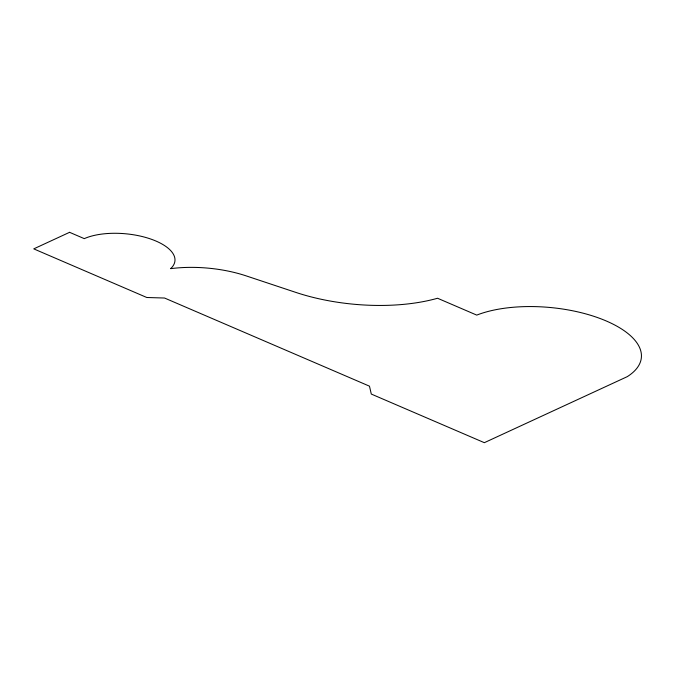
<?xml version="1.0" encoding="UTF-8"?>
<svg xmlns="http://www.w3.org/2000/svg" width="675" height="675" viewBox="0 0 675 675"><rect width="100%" height="100%" fill="white"/><g stroke="black" fill="none" stroke-linecap="round" stroke-linejoin="round"><path stroke-width="1.01" d="M69.576 232.318L33.75 248.872L146.796 297.498L164.557 298.029L369.47 386.168L371.301 394.065L484.346 442.682L627.252 376.658A95.521 41.42 5.3 0 0 604.049 320.051A95.521 41.42 5.3 0 0 476.744 315.107L437.56 298.249A124.352 53.924 5.3 0 1 295.937 292.435L246.088 275.856A81.101 35.167 5.3 0 0 170.598 268.667A51.578 22.368 5.3 0 0 150.812 239.06A51.578 22.368 5.3 0 0 84.274 238.638L69.576 232.318"/></g></svg>
